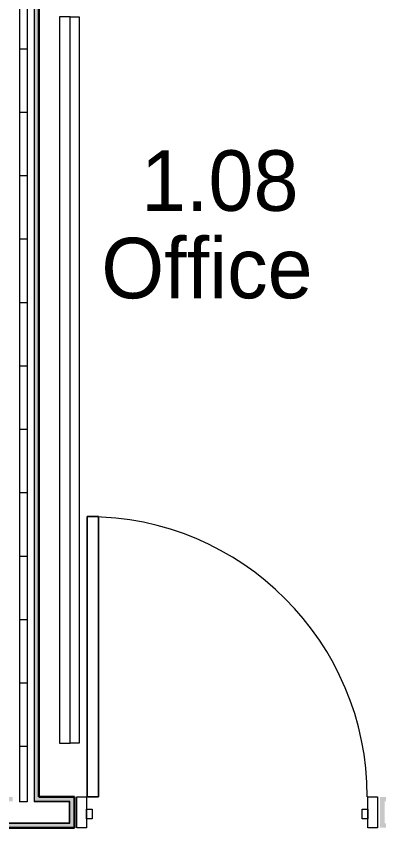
# Model space of a CAD drawing. Header units: millimetres. Extents: x 155920 to 295199, y -4084 to 97293.
# Drawn here: x 222633 to 223831, y 29805 to 32487 of the extents above; entities that cross this region are included whole.
import ezdxf

# ---------------------------------------------------------------- set-up
doc = ezdxf.new("R2010")
doc.units = ezdxf.units.MM
doc.header["$MEASUREMENT"] = 0
for name, color, linetype, lineweight in [('A-AREA-IDEN', 7, 'CONTINUOUS', 9), ('A-DOOR', 4, 'CONTINUOUS', 9), ('A-DOOR-FRAM', 4, 'CONTINUOUS', 18), ('A-WALL', 7, 'CONTINUOUS', 9), ('A-WALL-PATT', 7, 'CONTINUOUS', 25), ('I-FURN', 8, 'CONTINUOUS', 9), ('I-WALL', 7, 'CONTINUOUS', 9)]:
    doc.layers.add(name, color=color, linetype=linetype, lineweight=lineweight)
doc.styles.add('Century Gothic', font='GOTHIC.TTF', dxfattribs={"height": 200})

msp = doc.modelspace()

# ---------------------------------------------------------------- hatches: boundary and pattern name
at = {"layer": 'A-WALL-PATT', "lineweight": 9}
msp.add_hatch(color=256, dxfattribs=at).paths.add_polyline_path([(222693, 29907.3), (222708, 29907.3), (222708, 34245.3), (222693, 34245.3), (222693, 29920.8)], flags=0)
h = msp.add_hatch(color=256, dxfattribs=at)
h.paths.add_polyline_path([(229129.4, 29856.3), (229129.4, 29892.3), (230738.8, 29892.3), (230738.8, 29907.3), (229114.4, 29907.3), (229114.4, 29856.3)], flags=0)
h.paths.add_polyline_path([(226459.4, 29856.3), (226474.4, 29856.3), (226474.4, 29892.3), (227899.9, 29892.3), (227899.9, 29907.3), (226459.4, 29907.3)], flags=0)
h.paths.add_polyline_path([(228104.4, 29856.3), (228104.4, 29907.3), (227971.9, 29907.3), (227971.9, 29892.3), (228089.4, 29892.3), (228089.4, 29856.3)], flags=0)
h.paths.add_polyline_path([(222488.5, 29856.3), (222503.5, 29856.3), (222503.5, 29892.3), (222621, 29892.3), (222621, 29907.3), (222488.5, 29907.3)], flags=0)
h.paths.add_polyline_path([(223850.5, 29856.3), (223850.5, 29892.3), (225244.9, 29892.3), (225244.9, 29907.3), (223835.5, 29907.3), (223835.5, 29856.3)], flags=0)
h.paths.add_polyline_path([(225449.4, 29856.3), (225449.4, 29907.3), (225316.9, 29907.3), (225316.9, 29892.3), (225434.4, 29892.3), (225434.4, 29856.3)], flags=0)
h.paths.add_polyline_path([(222822.9, 29856.3), (222825.5, 29856.3), (222825.5, 29907.3), (222693, 29907.3), (222693, 29892.3), (222810.5, 29892.3), (222810.5, 29856.3)], flags=0)
h.paths.add_polyline_path([(221463.5, 29856.3), (221478.5, 29856.3), (221478.5, 29907.3), (220074.2, 29907.3), (220074.2, 29892.3), (221463.5, 29892.3)], flags=0)
at = {"layer": 'A-WALL-PATT', "lineweight": 5}
h = msp.add_hatch(color=256, dxfattribs=at)
h.paths.add_polyline_path([(230738.8, 29805.3), (230738.8, 29820.3), (229129.4, 29820.3), (229129.4, 29856.3), (229114.4, 29856.3), (229114.4, 29805.3), (230597.1, 29805.3)], flags=0)
h.paths.add_polyline_path([(228104.4, 29805.3), (228104.4, 29856.3), (228089.4, 29856.3), (228089.4, 29820.3), (226474.4, 29820.3), (226474.4, 29856.3), (226459.4, 29856.3), (226459.4, 29805.3), (227906, 29805.3)], flags=0)
h.paths.add_polyline_path([(225364.5, 29805.3), (225449.4, 29805.3), (225449.4, 29856.3), (225434.4, 29856.3), (225434.4, 29820.3), (223850.5, 29820.3), (223850.5, 29856.3), (223835.5, 29856.3), (223835.5, 29805.3), (225214.9, 29805.3)], flags=0)
h.paths.add_polyline_path([(222825.5, 29805.3), (222825.5, 29856.3), (222810.5, 29856.3), (222810.5, 29820.3), (222503.5, 29820.3), (222503.5, 29856.3), (222488.5, 29856.3), (222488.5, 29805.3), (222822.9, 29805.3)], flags=0)
h.paths.add_polyline_path([(220099.2, 29805.3), (221478.5, 29805.3), (221478.5, 29856.3), (221463.5, 29856.3), (221463.5, 29820.3), (220099.2, 29820.3)], flags=0)

# ---------------------------------------------------------------- linework, layer by layer
at = {"layer": 'A-DOOR'}
for p, q in [((222867.5, 30833.3), (222905.5, 30833.3)), ((222867.5, 29907.3), (222867.5, 30833.3)), ((222905.5, 30833.3), (222867.5, 30833.3)), ((222867.5, 30833.3), (222867.5, 29907.3)), ((222905.5, 30833.3), (222905.5, 29907.3)), ((222905.5, 29907.3), (222905.5, 30833.3)), ((222905.5, 29907.3), (222867.5, 29907.3)), ((222867.5, 29907.3), (222905.5, 29907.3))]:
    msp.add_line(p, q, dxfattribs=at)
msp.add_arc((222867.5, 29907.3), 926, 0, 90, dxfattribs=at)
at = {"layer": 'A-DOOR-FRAM', "lineweight": 20}
for p, q in [((222833.5, 29907.3), (222865.5, 29907.3)), ((222833.5, 29805.3), (222833.5, 29907.3)), ((222865.5, 29907.3), (222865.5, 29805.3)), ((223795.5, 29907.3), (223827.5, 29907.3)), ((223795.5, 29805.3), (223795.5, 29907.3)), ((223827.5, 29907.3), (223827.5, 29805.3)), ((222865.5, 29835.3), (222865.5, 29867.3)), ((222865.5, 29867.3), (222884.5, 29867.3)), ((222884.5, 29867.3), (222884.5, 29835.3)), ((223776.5, 29835.3), (223776.5, 29867.3)), ((223776.5, 29867.3), (223795.5, 29867.3)), ((223795.5, 29867.3), (223795.5, 29835.3)), ((222884.5, 29835.3), (222865.5, 29835.3)), ((223795.5, 29835.3), (223776.5, 29835.3)), ((222865.5, 29805.3), (222833.5, 29805.3)), ((223827.5, 29805.3), (223795.5, 29805.3))]:
    msp.add_line(p, q, dxfattribs=at)
at = {"layer": 'A-WALL'}
for p, q in [((222644.5, 34245.3), (222644.5, 29907.3)), ((222669.5, 34245.3), (222669.5, 29907.3)), ((222692, 34245.3), (222692, 29907.3)), ((222693, 34245.3), (222693, 29907.3)), ((222644.5, 29907.3), (222644.5, 29891.3)), ((222669.5, 29907.3), (222669.5, 29891.3)), ((222692, 29907.3), (222692, 29892.3)), ((222693, 29907.3), (222693, 29892.3)), ((222669.5, 29891.3), (222644.5, 29891.3)), ((222669.5, 29891.3), (222644.5, 29891.3)), ((222692, 29892.3), (222692, 29891.3)), ((222809.5, 29891.3), (222692, 29891.3)), ((222810.5, 29892.3), (222693, 29892.3)), ((222809.5, 29856.3), (222809.5, 29891.3)), ((222810.5, 29856.3), (222810.5, 29892.3)), ((222809.5, 29821.3), (222809.5, 29856.3)), ((222810.5, 29820.3), (222810.5, 29856.3)), ((222503.5, 29820.3), (222810.5, 29820.3)), ((222504.5, 29821.3), (222809.5, 29821.3))]:
    msp.add_line(p, q, dxfattribs=at)
at = {"layer": 'A-WALL-PATT', "linetype": 'Continuous', "lineweight": 9}
for p, q in [((222644.5, 32379.3), (222669.5, 32379.3)), ((222644.5, 32169.8), (222669.5, 32169.8)), ((222644.5, 31960.2), (222669.5, 31960.2)), ((222644.5, 31750.7), (222669.5, 31750.7)), ((222644.5, 31541.2), (222669.5, 31541.2)), ((222644.5, 31331.7), (222669.5, 31331.7)), ((222644.5, 31122.2), (222669.5, 31122.2)), ((222644.5, 30912.6), (222669.5, 30912.6)), ((222644.5, 30703.1), (222669.5, 30703.1)), ((222644.5, 30493.6), (222669.5, 30493.6)), ((222644.5, 30284.1), (222669.5, 30284.1)), ((222644.5, 30074.5), (222669.5, 30074.5))]:
    msp.add_line(p, q, dxfattribs=at)
at = {"layer": 'I-FURN'}
for p, q in [((222811.2, 32484.9), (222776.2, 32484.9)), ((222776.2, 32484.9), (222776.2, 30084.9)), ((222811.2, 32484.9), (222841.2, 32484.9)), ((222811.2, 30084.9), (222811.2, 32484.9)), ((222811.2, 30084.9), (222811.2, 32484.9)), ((222841.2, 32484.9), (222841.2, 30084.9)), ((222776.2, 30084.9), (222811.2, 30084.9)), ((222841.2, 30084.9), (222811.2, 30084.9))]:
    msp.add_line(p, q, dxfattribs=at)
at = {"layer": 'I-WALL', "lineweight": 30}
for p, q in [((222708, 29907.3), (222708, 34245.3)), ((222825.5, 29907.3), (222708, 29907.3)), ((222825.5, 29805.3), (222825.5, 29907.3)), ((222488.5, 29805.3), (222825.5, 29805.3))]:
    msp.add_line(p, q, dxfattribs=at)

# ---------------------------------------------------------------- texts
at = {"layer": 'A-AREA-IDEN', "style": 'Century Gothic'}
for s, p in [('1.08', (223045.7, 31843.6)), ('Office', (222914.3, 31554.6))]:
    msp.add_text(s, height=200, dxfattribs=at).set_placement(p)

doc.saveas('drawing.dxf')
